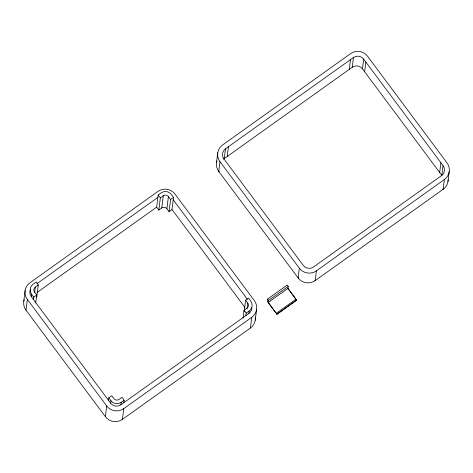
<?xml version="1.0" encoding="UTF-8"?>
<svg xmlns="http://www.w3.org/2000/svg" width="473" height="473" viewBox="0 0 473 473"><rect width="100%" height="100%" fill="white"/><g stroke="black" fill="none" stroke-linecap="round" stroke-linejoin="round"><path stroke-width="0.71" d="M23.792 301.26L25.122 290.54M26.009 310.17L27.345 299.45A12.209 11.961 7.1 0 1 29.97 282.742L157.935 191.429A12.209 11.961 7.1 0 1 174.992 194.09L254.368 300.615A12.209 11.961 7.1 0 1 251.742 317.324L250.406 328.043L122.442 419.35A12.209 11.961 7.1 0 1 105.384 416.689L26.009 310.17A12.209 11.961 7.1 0 1 24.135 299.734M251.843 307.834A7.326 7.178 7.1 0 1 248.851 313.451L120.893 404.758A7.326 7.178 7.1 0 1 110.652 403.162L31.283 296.636L31.585 294.2A7.326 7.178 7.1 0 1 33.163 284.178L36.114 282.068L38.278 284.977L36.764 297.156M33.447 299.545L33.749 297.109L31.585 294.2M34.612 292.817L35.327 287.081L38.278 284.977M35.723 302.88L36.705 294.998L34.535 292.095A3.66 3.589 7.1 0 1 35.327 287.081M105.384 416.689L106.715 405.976L27.345 299.45M108.488 400.259L108.796 397.823L111.746 395.718L113.91 398.621A3.66 3.589 7.1 0 0 119.03 399.419L121.981 397.314L124.145 400.217L123.843 402.653M110.652 403.162L110.96 400.726L108.796 397.823M120.893 404.758L121.194 402.322L124.145 400.217M122.442 419.35L123.778 408.631L251.742 317.324M172.006 209.551L169.056 211.656L166.892 208.753A3.66 3.589 7.1 0 0 161.772 207.954L158.822 210.059L156.658 207.156L158.171 194.977L161.127 192.866A7.326 7.178 7.1 0 1 171.362 194.462L173.526 197.371L172.006 209.551L244.843 307.302M158.822 210.059L160.335 197.88L158.171 194.977M161.772 207.954L163.291 195.775A3.66 3.589 7.1 0 1 168.406 196.573L170.57 199.476L169.056 211.656M166.892 208.753L168.406 196.573M216.533 162.505L217.746 152.761M442.882 189.366A4.884 0.674 54.5 0 0 443.148 189.283L444.366 179.539A12.209 11.961 7.1 0 0 446.991 162.83L367.616 56.311A12.209 11.961 7.1 0 0 350.558 53.65L222.594 144.957A12.209 11.961 7.1 0 0 219.969 161.665L218.751 171.409L298.126 277.935A12.209 11.961 7.1 0 0 315.184 280.595L443.148 189.283A12.209 11.961 7.1 0 0 448.138 179.923M223.534 159.176A7.326 7.178 7.1 0 1 224.267 158.579L225.479 148.829L353.443 57.523A7.326 7.178 7.1 0 1 363.678 59.119L443.053 165.645L441.841 175.388L362.466 68.863L363.678 59.119M227.223 156.468L228.435 146.725M243.057 318.098L244.038 310.217L246.995 308.106A3.66 3.589 7.1 0 0 247.781 303.092L245.617 300.189L248.567 298.085L250.731 300.988A7.326 7.178 7.1 0 1 249.159 311.015L248.851 313.451M244.186 311.654L245.617 300.189M245.901 315.556L246.202 313.12L244.038 310.217M247.066 308.828L247.781 303.092M255.254 320.239L256.585 309.519M267.552 299.102L267.269 301.396L276.947 314.279L296.636 300.231L288.01 288.359L288.252 286.413L287.241 285.053L267.552 299.102L268.563 300.461L268.321 302.407L276.947 314.279M219.969 161.665L299.338 268.191L298.126 277.935A4.884 0.715 -36.7 0 0 298.723 278.006M444.366 179.539L316.402 270.852L315.184 280.595A4.884 0.674 54.5 0 1 314.917 280.672M349.281 69.371L350.493 59.628M224.267 158.579L352.231 67.267L353.443 57.523M364.63 71.766L365.848 62.022M439.677 172.479L440.889 162.736M447.996 181.484L449.208 171.74M37.012 283.646L157.87 197.412M160.335 197.88L163.291 195.775M37 292.533L156.658 207.156M33.749 297.109L36.705 294.998M170.57 199.476L173.526 197.371M246.202 313.12L249.159 311.015M268.563 300.461L288.252 286.413M268.321 302.407L288.01 288.359M276.374 313.215L296.057 299.167M276.971 314.113L296.654 300.065M296.636 300.231L289.837 291.055M287.773 288.441L288.997 290.091M173.224 199.807L247.385 299.332M255.319 317.117A12.209 11.961 7.1 0 1 250.406 328.043M123.778 408.631A12.209 11.961 7.1 0 1 106.715 405.976M31.283 296.636A7.326 7.178 7.1 0 1 30.485 289.5M121.194 402.322A7.326 7.178 7.1 0 1 110.96 400.726M316.402 270.852A12.209 11.961 7.1 0 1 299.338 268.191M443.053 165.645A7.326 7.178 7.1 0 1 441.475 175.666L313.516 266.979A7.326 7.178 7.1 0 1 303.276 265.383L223.906 158.857A7.326 7.178 7.1 0 1 225.479 148.829M352.231 67.267A7.326 7.178 7.1 0 1 362.466 68.863M216.882 160.98A12.209 11.961 7.1 0 0 218.751 171.409A4.884 0.715 -36.7 0 0 219.348 171.48"/></g></svg>
